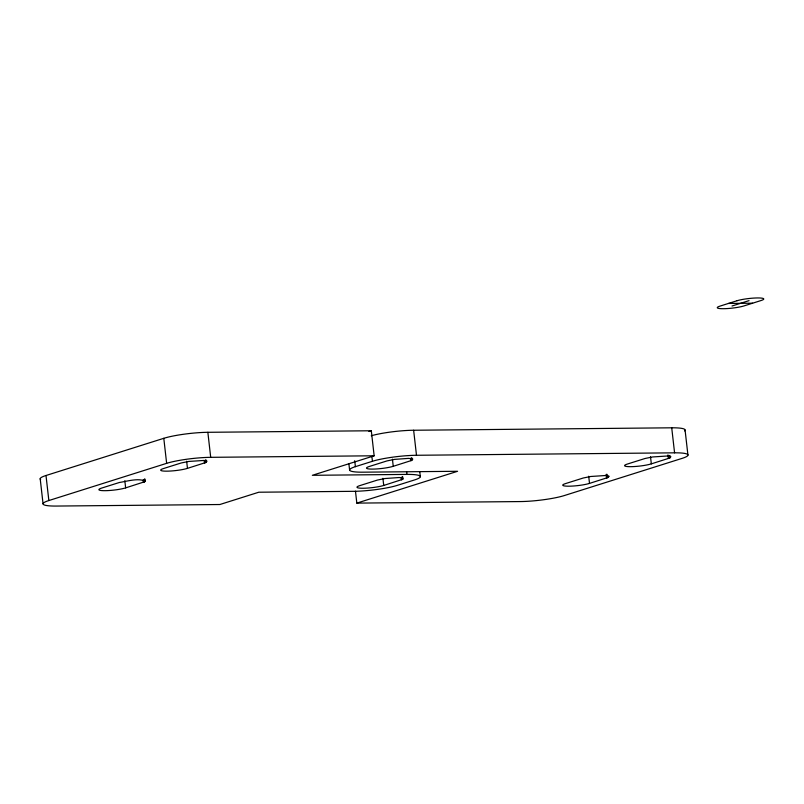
<?xml version="1.0" encoding="UTF-8"?>
<svg xmlns="http://www.w3.org/2000/svg" width="804" height="804" viewBox="0 0 804 804"><rect width="100%" height="100%" fill="white"/><g stroke="black" fill="none" stroke-linecap="round" stroke-linejoin="round"><path stroke-width="1.21" d="M145.152 481.375C139.142 477.646 126.992 481.305 119.384 482.49L101.555 488.108A14.844 2.121 -6.5 0 0 105.083 490.681A14.844 2.121 -6.5 0 0 125.645 487.877L144.469 481.807L145.152 481.375L144.881 478.993M402.955 479.154L402.985 478.048L399.196 477.516L384.965 478.541L377.468 480.058L359.639 485.676A14.844 2.121 -6.5 0 0 363.167 488.249A14.844 2.121 -6.5 0 0 383.729 485.445L402.553 479.375L402.683 476.772M206.286 462.29L206.99 461.114L203.794 460.461L188.699 461.446L181.191 462.973L163.373 468.581A14.844 2.121 -6.5 0 0 166.9 471.164A14.844 2.121 -6.5 0 0 187.463 468.36L205.794 462.511L206.015 459.898M412.08 460.23L412.774 459.054L408.713 458.37L394.483 459.396L386.985 460.913L369.157 466.531A14.844 2.121 -6.5 0 0 372.684 469.104A14.844 2.121 -6.5 0 0 393.246 466.3L411.578 460.461L411.809 457.848M670.164 457.798L670.858 456.622L667.672 455.979L652.567 456.963L645.069 458.481L627.241 464.099A14.844 2.121 -6.5 0 0 630.768 466.672A14.844 2.121 -6.5 0 0 651.33 463.868L669.662 458.019L669.893 455.416M607.844 477.546L609.211 476.31L605.854 475.496L590.759 476.481L583.252 478.008L565.433 483.616A14.844 2.121 -6.5 0 0 568.951 486.199A14.844 2.121 -6.5 0 0 589.513 483.395L607.844 477.546L607.573 475.164M45.999 475.506L163.795 438.311A31.808 4.533 -6.5 0 1 207.854 432.301L371.307 430.763L374.151 455.788L312.344 475.305L406.975 474.41A31.808 4.533 -6.5 0 1 414.532 479.938L397.488 485.314A31.808 4.533 -6.5 0 1 353.428 491.324L258.798 492.219L219.864 504.52L56.411 506.058A31.808 4.533 -6.5 0 1 48.853 500.54L45.999 475.506A31.808 4.533 -6.5 0 0 40.652 479.516M48.853 500.54L166.639 463.335A31.808 4.533 -6.5 0 1 210.698 457.325L374.151 455.788M732.012 306.012L749.047 300.636M368.925 431.507L371.307 430.763M354.715 460.702L355.398 466.662L372.433 461.285A31.808 4.533 -6.5 0 1 416.492 455.275L674.576 452.833A31.808 4.533 -6.5 0 1 682.134 458.36L564.338 495.555A31.808 4.533 -6.5 0 1 520.278 501.565L356.825 503.113L355.468 491.194M356.825 503.113L457.576 471.285L362.946 472.179A31.808 4.533 -6.5 0 1 355.398 466.662M728.484 303.44L752.574 303.208M371.267 435.748A31.808 4.533 -6.5 0 1 413.638 430.251L671.722 427.808A31.808 4.533 -6.5 0 1 684.576 430.914M685.078 430.07L687.933 455.094M671.722 427.808L674.576 452.833M669.39 455.637L669.662 458.019M668.787 455.868L669.059 458.25M667.963 454.913L668.365 458.491M650.516 456.722L651.33 463.868M606.839 474.199L607.251 477.777M606.146 474.44L606.548 478.008M588.699 476.239L589.513 483.395M419.788 471.908L420.331 476.671M413.638 430.251L416.492 455.275M411.306 458.079L411.578 460.461M410.703 458.31L410.975 460.692M406.703 472.028L406.975 474.41M402.281 476.993L402.553 479.375M401.789 477.214L402.06 479.596M401.186 477.445L401.457 479.827M392.432 459.154L393.246 466.3M382.915 478.3L383.729 485.445M371.89 456.511L372.433 461.285M348.916 463.968L349.589 469.928M207.854 432.301L210.698 457.325M205.522 460.129L205.794 462.511M204.919 460.36L205.191 462.742M204.226 460.591L204.497 462.983M186.649 461.205L187.463 468.36M163.795 438.311L166.639 463.335M144.599 479.204L144.871 481.586M144.197 479.425L144.469 481.807M143.705 479.656L143.976 482.038M143.102 479.887L143.373 482.269M124.831 480.732L125.645 487.877M40.2 478.772L43.054 503.796M737.007 300.746L719.972 306.123A14.844 2.121 -6.5 0 0 723.499 308.706A14.844 2.121 -6.5 0 0 744.062 305.902L761.097 300.515A14.844 2.121 -6.5 0 0 757.569 297.942A14.844 2.121 -6.5 0 0 737.007 300.746"/></g></svg>
